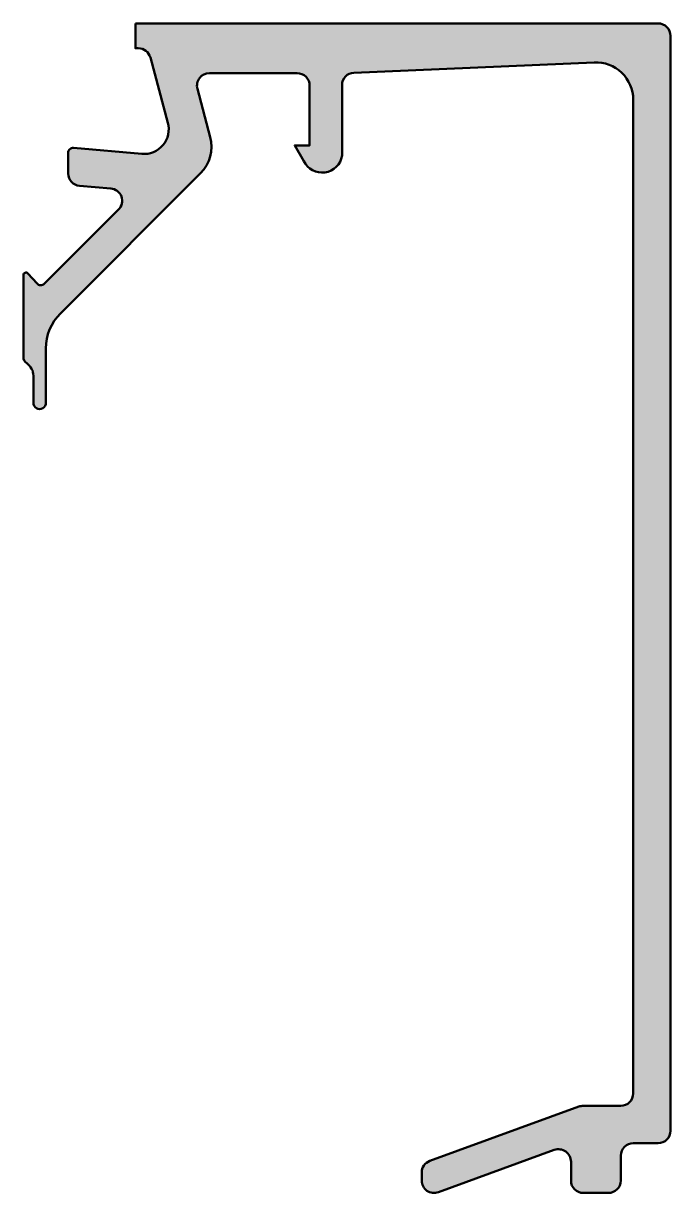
# Model space of a CAD drawing. Extents: x -4 to 22, y -47 to 0.
import ezdxf

# ---------------------------------------------------------------- set-up
doc = ezdxf.new("R2010")
doc.units = 0
doc.layers.add('0S-Alu contour', color=7, linetype='Continuous', lineweight=50)
doc.layers.add('0S-Alu hatch', color=252, linetype='Continuous', lineweight=25)

# ---------------------------------------------------------------- blocks, each defined once
blk = doc.blocks.new('184100__13126EC2_42CD_46C7_90A2_56708A144C49_')
at = {"layer": '0S-Alu hatch'}
h = blk.add_hatch(color=256, dxfattribs=at)
edge = h.paths.add_edge_path()
edge.add_line((0.5000152587890625, 0), (21.49993896484375, 2.2e-15))
edge.add_ellipse((21.49993625990322, -0.5000007975883117), major_axis=(-0.5000007975956307, 0), ratio=1, start_angle=180.0002211718716, end_angle=269.99969003714114, ccw=False)
edge.add_line((21.99993705749512, -0.4999988674965464), (21.99993705749511, -44.4999237060547))
edge.add_ellipse((21.49993120695217, -44.49991785553769), major_axis=(-0.5000058505771761, 0), ratio=1, start_angle=90.00088897848809, end_angle=179.9993295875975, ccw=False)
edge.add_line((21.49993896484374, -44.99992370605468), (20.49994087219238, -44.99992370605468))
edge.add_arc((20.49993890916871, -45.49992174303101), 0.4999980369801757, 89.999775053174, 180.0002249462687)
edge.add_line((19.99994087219238, -45.49992370604981), (19.99994087219238, -46.49991989135743))
edge.add_ellipse((19.49993733417014, -46.49991635335231), major_axis=(-0.5000035380347589, 0), ratio=1, start_angle=90.00062398912257, end_angle=179.9995945770641, ccw=False)
edge.add_line((19.49994277954102, -46.99991989135742), (18.49994468688965, -46.99991989135742))
edge.add_ellipse((18.49995244624003, -46.49991213200703), major_axis=(-0.5000077594105954, 0), ratio=1, start_angle=0.0008891424366765932, end_angle=89.99911085774198, ccw=False)
edge.add_line((17.99994468688964, -46.49991989135896), (17.99994468688965, -45.74392318725587))
edge.add_arc((17.49952877982758, -45.7442979652061), 0.5004160474038171, 0.0429106878547493, 109.9383405738362)
edge.add_line((17.32888256111991, -45.27387678313621), (12.67103836211471, -46.97024473402607))
edge.add_ellipse((12.50026611756196, -46.49998410530844), major_axis=(-0.500308123491399, 0), ratio=1, start_angle=0.024100283919381127, end_angle=109.95817812406801, ccw=False)
edge.add_line((11.99995803833007, -46.50019454956053), (11.99995803833008, -46.18138489187738))
edge.add_ellipse((12.4999580383301, -46.18138489187736), major_axis=(-0.5000000000000214, 0), ratio=1, start_angle=290.01025377474923, end_angle=360, ccw=False)
edge.add_line((12.32886388470967, -45.71156919333492), (18.31903302239806, -43.53011182220952))
edge.add_ellipse((18.49012717601856, -43.99992752075235), major_axis=(-0.5000000000004042, 0), ratio=1, start_angle=269.9999999999955, end_angle=290.01025377474224, ccw=False)
edge.add_line((18.4901271760186, -43.49992752075194), (19.99994087219238, -43.49992752075195))
edge.add_arc((19.9999334277033, -42.99992007626286), 0.5000074445445052, 270.0008530629092, 359.9991469374164)
edge.add_line((20.49994087219238, -42.99992752074911), (20.49994087219238, -3.064993143081665))
edge.add_arc((19.00020432262398, -3.065355813576789), 1.499736593419393, 0.0138554256883874, 92.45576160717147)
edge.add_line((18.93594360351562, -1.566996574401857), (9.27846443520476, -1.980517069362941))
edge.add_arc((9.298614003347096, -2.478757998206544), 0.4986482009104804, 92.31586040752904, 180.0271595854251)
edge.add_line((8.799965858459473, -2.478994369506797), (8.799965858459469, -5.312190532684325))
edge.add_ellipse((8.000887211362667, -5.188209733715085), major_axis=(-0.8086395505780727, 0), ratio=1, start_angle=25.09691120455068, end_angle=171.1806121289216, ccw=False)
edge.add_line((7.268589973449707, -5.531194686889648), (6.899969100952145, -4.89998960494995))
edge.add_line((6.899969100952145, -4.89998960494995), (7.499969482421875, -4.899989128112791))
edge.add_line((7.499969482421875, -4.899989128112791), (7.499967575073241, -2.499994516372683))
edge.add_arc((6.999970578341804, -2.499992585991428), 0.4999969967351629, 359.9997787935257, 450.0000163002443)
edge.add_line((6.999970436096193, -1.999995589256285), (5.000000000077519, -2))
edge.add_line((5.000000000077519, -2), (3.472488403320313, -2))
edge.add_arc((3.472513363562777, -2.50001698812964), 0.5000169887526333, 90.0028601359186, 194.9993049646126)
edge.add_line((2.989532470703124, -2.629425048828125), (3.5091552734375, -4.568679809570311))
edge.add_ellipse((2.060265092422586, -4.95690324355499), major_axis=(-1.50000006377876, 0), ratio=1, start_angle=134.9992078296321, end_angle=194.999796338254, ccw=False)
edge.add_line((3.120910644531252, -6.017578125), (-2.51421966588872, -11.65270843541997))
edge.add_arc((-1.100006103515624, -13.06692199779306), 2, 135, 180)
edge.add_line((-3.100006103515624, -13.06692199779306), (-3.100006103515625, -15.23031616210937))
edge.add_ellipse((-3.349998474121094, -15.24584898042172), major_axis=(-0.2504744573916997, 0), ratio=1, start_angle=-3.555397834294297, end_angle=183.5553978342939, ccw=False)
edge.add_line((-3.599990844726562, -15.23031616210937), (-3.599990601270814, -14.15812925076966))
edge.add_arc((-4.200025709357855, -14.15814787996045), 0.6000351083762299, 0.0017788525025572, 56.25113361983771)
edge.add_ellipse((-3.699999999969379, -13.40979135654436), major_axis=(-0.3000000000306215, 0), ratio=1, start_angle=0, end_angle=56.24934175469929, ccw=False)
edge.add_line((-4, -13.40979135654436), (-4, -10.11160193073829))
edge.add_ellipse((-3.9, -10.11160193073829), major_axis=(-0.1000000000000001, 0), ratio=1, start_angle=222.1440459660102, end_angle=360, ccw=False)
edge.add_line((-3.825853976675573, -10.04450224947844), (-3.453193219216335, -10.45629724903538))
edge.add_arc((-3.304901172567485, -10.32209788651567), 0.1999999999999967, 222.1440459660104, 314.9457244906086)
edge.add_line((-3.163613846281706, -10.46365314579986), (-0.1784737706184392, -7.484163284301757))
edge.add_arc((-0.5320211618931971, -7.130615319408281), 0.4999919212922399, 314.9999535198028, 445.0013822349446)
edge.add_line((-0.4884560108184802, -6.632524967193603), (-1.743575930595395, -6.529022216796876))
edge.add_ellipse((-1.700000365970283, -6.030928096721821), major_axis=(-0.4999965822740604, 0), ratio=1, start_angle=0.00016830172029358437, end_angle=85.00023108090062, ccw=False)
edge.add_line((-2.199996948242187, -6.030929565421359), (-2.199996948242187, -5.201645587302607))
edge.add_ellipse((-1.999996948242188, -5.201645587302605), major_axis=(-0.1999999999999993, 0), ratio=1, start_angle=264.9466242948758, end_angle=360, ccw=False)
edge.add_line((-1.982380199914265, -5.00242297267678), (0.7532257437705994, -5.244325637817382))
edge.add_arc((0.8403832473466634, -4.248128392051542), 1.000002691446906, 264.9999122183182, 375.000172951055)
edge.add_line((1.806310892105102, -3.989305734634401), (1.099052813565576, -1.369674354966455))
edge.add_arc((0.6163363064451031, -1.499999999999999), 0.4999999999999991, 15.108710892877, 90.00000000000003)
edge.add_line((0.616336306445103, -1), (0.5000152587890625, -1))
edge.add_line((0.5000152587890625, -1), (0.5000152587890625, 0))
at = {"layer": '0S-Alu contour', "color": 7}
for points in [[(0.5000152587890625, 0), (21.49993896484375, 2.2e-15)], [(0.616336306445103, -1), (0.5000152587890625, -1), (0.5000152587890625, 0)], [(21.99993705749512, -0.4999988674965464), (21.99993705749511, -44.4999237060547)], [(1.806310892105102, -3.989305734634401), (1.099052813565576, -1.369674354966455)], [(18.93594360351562, -1.566996574401857), (9.27846443520476, -1.980517069362941)], [(6.999970436096193, -1.999995589256285), (5.000000000077519, -2), (3.472488403320313, -2)], [(2.989532470703124, -2.629425048828125), (3.5091552734375, -4.568679809570311)], [(7.268589973449707, -5.531194686889648), (6.899969100952145, -4.89998960494995), (7.499969482421875, -4.899989128112791), (7.499967575073241, -2.499994516372683)], [(8.799965858459473, -2.478994369506797), (8.799965858459469, -5.312190532684325)], [(20.49994087219238, -42.99992752074911), (20.49994087219238, -3.064993143081665)], [(-1.982380199914265, -5.00242297267678), (0.7532257437705994, -5.244325637817382)], [(-2.199996948242187, -6.030929565421359), (-2.199996948242187, -5.201645587302607)], [(3.120910644531252, -6.017578125), (-2.51421966588872, -11.65270843541997)], [(-0.4884560108184802, -6.632524967193603), (-1.743575930595395, -6.529022216796876)], [(-3.163613846281706, -10.46365314579986), (-0.1784737706184392, -7.484163284301757)], [(-4, -13.40979135654436), (-4, -10.11160193073829)], [(-3.825853976675573, -10.04450224947844), (-3.453193219216335, -10.45629724903538)], [(-3.100006103515624, -13.06692199779306), (-3.100006103515625, -15.23031616210937)], [(-3.599990844726562, -15.23031616210937), (-3.599990601270814, -14.15812925076966)], [(12.32886388470967, -45.71156919333492), (18.31903302239806, -43.53011182220952)], [(18.4901271760186, -43.49992752075194), (19.99994087219238, -43.49992752075195)], [(21.49993896484374, -44.99992370605468), (20.49994087219238, -44.99992370605468)], [(17.32888256111991, -45.27387678313621), (12.67103836211471, -46.97024473402607)], [(19.99994087219238, -45.49992370604981), (19.99994087219238, -46.49991989135743)], [(17.99994468688964, -46.49991989135896), (17.99994468688965, -45.74392318725587)], [(11.99995803833007, -46.50019454956053), (11.99995803833008, -46.18138489187738)], [(19.49994277954102, -46.99991989135742), (18.49994468688965, -46.99991989135742)]]:
    blk.add_lwpolyline(points, dxfattribs=at)
at = {"layer": '0S-Alu contour', "color": 7, "extrusion": (0, 0, -1)}
for centre, radius, start, end in [((-21.49993625990322, -0.5000007975883117), 0.5000007975956307, 90.00030996285889, 179.9997788281284), ((-2.060265092422586, -4.95690324355499), 1.50000006377876, 165.000203661746, 225.0007921703679), ((1.999996948242188, -5.201645587302605), 0.1999999999999993, 0, 95.05337570512422), ((-8.000887211362667, -5.188209733715085), 0.8086395505780727, 188.8193878710785, 334.9030887954493), ((1.700000365970283, -6.030928096721821), 0.4999965822740604, 274.9997689190994, 359.9998316982797), ((3.9, -10.11160193073829), 0.1000000000000001, 0, 137.8559540339898), ((3.699999999969379, -13.40979135654436), 0.3000000000306215, 303.7506582453007, 0), ((3.349998474121094, -15.24584898042172), 0.2504744573916997, 176.4446021657061, 3.555397834294303), ((-18.49012717601856, -43.99992752075235), 0.5000000000004042, 69.98974622525776, 90.00000000000448), ((-21.49993120695217, -44.49991785553769), 0.5000058505771761, 180.0006704124026, 269.9991110215119), ((-12.4999580383301, -46.18138489187736), 0.5000000000000214, 0, 69.98974622525076), ((-12.50026611756196, -46.49998410530844), 0.500308123491399, 250.041821875932, 359.9758997160806), ((-18.49995244624003, -46.49991213200703), 0.5000077594105954, 270.000889142258, 359.9991108575633), ((-19.49993733417014, -46.49991635335231), 0.5000035380347589, 180.000405422936, 269.9993760108774)]:
    blk.add_arc(centre, radius, start, end, dxfattribs=at)
at = {"layer": '0S-Alu contour', "color": 7}
for centre, radius, start, end in [((0.6163363064451031, -1.499999999999999), 0.4999999999999991, 15.108710892877, 90.00000000000003), ((19.00020432262398, -3.065355813576789), 1.499736593419393, 0.0138554256883874, 92.45576160717147), ((3.472513363562777, -2.50001698812964), 0.5000169887526333, 90.0028601359186, 194.9993049646126), ((6.999970578341804, -2.499992585991428), 0.4999969967351629, 359.9997787935257, 90.00001630024431), ((9.298614003347096, -2.478757998206544), 0.4986482009104804, 92.31586040752904, 180.0271595854251), ((0.8403832473466634, -4.248128392051542), 1.000002691446906, 264.9999122183182, 15.000172951055), ((-0.5320211618931971, -7.130615319408281), 0.4999919212922399, 314.9999535198028, 85.00138223494467), ((-3.304901172567485, -10.32209788651567), 0.1999999999999967, 222.1440459660104, 314.9457244906086), ((-1.100006103515624, -13.06692199779306), 2, 135, 180), ((-4.200025709357855, -14.15814787996045), 0.6000351083762299, 0.0017788525025572, 56.25113361983771), ((19.9999334277033, -42.99992007626286), 0.5000074445445052, 270.0008530629092, 359.9991469374164), ((20.49993890916871, -45.49992174303101), 0.4999980369801757, 89.999775053174, 180.0002249462687), ((17.49952877982758, -45.7442979652061), 0.5004160474038171, 0.0429106878547493, 109.9383405738362)]:
    blk.add_arc(centre, radius, start, end, dxfattribs=at)
blk = doc.blocks.new('184100__8FC82436_A182_4CE6_BFB8_B22C812DC0E0_')
at = {"layer": '0S-Alu contour', "color": 7}
blk.add_blockref('184100__13126EC2_42CD_46C7_90A2_56708A144C49_', (0, 0), dxfattribs=at)

msp = doc.modelspace()

# ---------------------------------------------------------------- block references
at = {"layer": '0S-Alu contour', "color": 7}
msp.add_blockref('184100__8FC82436_A182_4CE6_BFB8_B22C812DC0E0_', (0, 0), dxfattribs=at)

doc.saveas('drawing.dxf')
